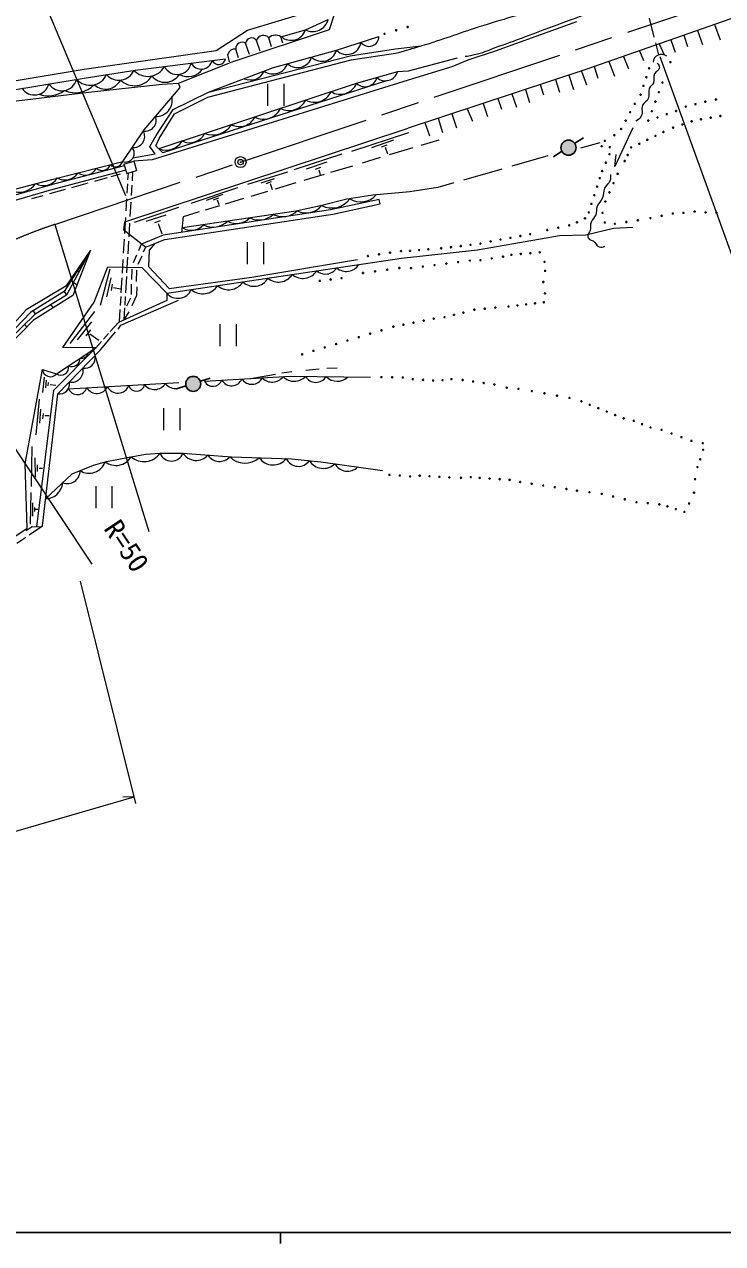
# Model space of a CAD drawing. Units: millimetres, scale not verified. Extents: x 40000 to 680000, y 20000 to 380000.
# Drawn here: x 144802 to 208068, y 204000 to 314516 of the extents above; entities that cross this region are included whole.
import ezdxf
from ezdxf.enums import TextEntityAlignment as Align

# ---------------------------------------------------------------- set-up
doc = ezdxf.new("R2010")
doc.units = ezdxf.units.MM
doc.header["$LTSCALE"] = 1000
doc.header["$PDMODE"] = 32
doc.header["$PDSIZE"] = 500
doc.linetypes.add('CHAIN', pattern=[18.5, 12, -1.5, 3.5, -1.5])
for name, color, linetype, lineweight in [('M-BGD', 7, 'Continuous', 13), ('M-BMK', 2, 'CHAIN', 13), ('M-BMK-SRVR', 3, 'Continuous', 13), ('M-STR-HTXT', 7, 'Continuous', 13), ('M-TTL-BAND', 7, 'Continuous', 25)]:
    doc.layers.add(name, color=color, linetype=linetype, lineweight=lineweight)
doc.styles.add('ＭＳ ゴシック', font='')
doc.styles.get('ＭＳ ゴシック').set_extended_font_data('MS Gothic')

msp = doc.modelspace()

# ---------------------------------------------------------------- hatches: boundary and pattern name
at = {"layer": 'M-BGD'}
for points in [[(194685, 303703, 0.97359), (193510, 303009, 0.01338), (193528, 302977, 0.41421), (194470, 302762, 0.41421)], [(160755, 282135, 0.97359), (159443, 281757, 0.01338), (159453, 281722, 0.41421), (160310, 281277, 0.41421)]]:
    msp.add_hatch(color=256, dxfattribs=at).paths.add_polyline_path(points)

# ---------------------------------------------------------------- linework, layer by layer
for p, q in [((165013, 314004), (171854, 316037)), ((172458, 314039), (172962, 315616)), ((211386, 315936), (195755, 310447)), ((201408, 315072), (201850, 313346)), ((162166, 312153), (165013, 314004)), ((163625, 311116), (172458, 314039)), ((168041, 313391), (170264, 314014)), ((170264, 314014), (172339, 314968)), ((194823, 314746), (187452, 312097)), ((205803, 313975), (206232, 312688)), ((207340, 314515), (207841, 313112)), ((165195, 311796), (164851, 312822)), ((166151, 312082), (165827, 313063)), ((167181, 312481), (166957, 313304)), ((168209, 312811), (168041, 313391)), ((173085, 312170), (176926, 313431)), ((201981, 312837), (202259, 311750)), ((203373, 313122), (203777, 312011)), ((204540, 313532), (204877, 312519)), ((150222, 310450), (162166, 312153)), ((161488, 308367), (174329, 311665)), ((163384, 311135), (163222, 311783)), ((164203, 311476), (163958, 312278)), ((167295, 310575), (173085, 312170)), ((174329, 311665), (178414, 312285)), ((174403, 311293), (178440, 311903)), ((178414, 312285), (180753, 312568)), ((187452, 312097), (184970, 311276)), ((200524, 312121), (200898, 311249)), ((202319, 312752), (202761, 311757)), ((154831, 310358), (163032, 311395)), ((158780, 309197), (163625, 311116)), ((161433, 307909), (174403, 311293)), ((161488, 308367), (167295, 310575)), ((183540, 310667), (179187, 309342)), ((184025, 311440), (179567, 310263)), ((184970, 311276), (183540, 310667)), ((196436, 310686), (196749, 309640)), ((197758, 311150), (198273, 309810)), ((199091, 311618), (199543, 310487)), ((142798, 309209), (150222, 310450)), ((142896, 308443), (150411, 309674)), ((150411, 309674), (154831, 310358)), ((178614, 310207), (174852, 309157)), ((179567, 310263), (178614, 310207)), ((195755, 310447), (179571, 305111)), ((192934, 309517), (193278, 308370)), ((194120, 309908), (194548, 308624)), ((195285, 310282), (195733, 309048)), ((143096, 307458), (150620, 308376)), ((150620, 308376), (157279, 309112)), ((155644, 304960), (158910, 308788)), ((179187, 309342), (156370, 302244)), ((174852, 309157), (156978, 303247)), ((157279, 309112), (158780, 309197)), ((177715, 309420), (157358, 302876)), ((158292, 306803), (161488, 308367)), ((158910, 308788), (158780, 309197)), ((166843, 309132), (166843, 307132)), ((168343, 307132), (168343, 309132)), ((190219, 308622), (190569, 307439)), ((191527, 309053), (191839, 308116)), ((158410, 306400), (161433, 307909)), ((186362, 307350), (186759, 306169)), ((187712, 307795), (188029, 306846)), ((188984, 308214), (189383, 307016)), ((156751, 304433), (158292, 306803)), ((157009, 304179), (158410, 306400)), ((183542, 306420), (183965, 305153)), ((184921, 306875), (185404, 305746)), ((153896, 296613), (179571, 305111)), ((181098, 305615), (181516, 304417)), ((182300, 306011), (182695, 304730)), ((199930, 305130), (198311, 301639)), ((153709, 302086), (155644, 304960)), ((156171, 303443), (156751, 304433)), ((156713, 303504), (157009, 304179)), ((174467, 303034), (179640, 304702)), ((176289, 303370), (178266, 304057)), ((180756, 303568), (182380, 304054)), ((156662, 302787), (156171, 303443)), ((157358, 302876), (156713, 303504)), ((177155, 303404), (177660, 303585)), ((177486, 303379), (177716, 302775)), ((177887, 302708), (180036, 303352)), ((196942, 303774), (195195, 303288)), ((147277, 300468), (153709, 302086)), ((147716, 300120), (153859, 301722)), ((153821, 301847), (154704, 302114)), ((153821, 301847), (154080, 300990)), ((154642, 302414), (156662, 302787)), ((156370, 302244), (154704, 302114)), ((154704, 302114), (154963, 301257)), ((169237, 301358), (173583, 302774)), ((170379, 301409), (172230, 302044)), ((172560, 301113), (174553, 301709)), ((175426, 301971), (177074, 302465)), ((192232, 302597), (188958, 301659)), ((198311, 301639), (198416, 302733)), ((153990, 301288), (147062, 299447)), ((151171, 300314), (152321, 300636)), ((152667, 300732), (153510, 300969)), ((154080, 300990), (154963, 301257)), ((154188, 300416), (154225, 301034)), ((154584, 300344), (154632, 301157)), ((165034, 300023), (168661, 301163)), ((170167, 300396), (171988, 300941)), ((171189, 301396), (171675, 301577)), ((171482, 301334), (171588, 300917)), ((188073, 301406), (184595, 300410)), ((142468, 299179), (145090, 299894)), ((143865, 299036), (147716, 300120)), ((145090, 299894), (147277, 300468)), ((147096, 299173), (148536, 299576)), ((149096, 299733), (150573, 300146)), ((154117, 299215), (154168, 300076)), ((154505, 299003), (154560, 299931)), ((159929, 298307), (164135, 299718)), ((166243, 300141), (167464, 300558)), ((166723, 300104), (167196, 300278)), ((167066, 300097), (167253, 299543)), ((167548, 299612), (169437, 300177)), ((182269, 299744), (179725, 299344)), ((183714, 300157), (182269, 299744)), ((147062, 299447), (143751, 298504)), ((145489, 298723), (146489, 299003)), ((154022, 297602), (154087, 298705)), ((154392, 297096), (154470, 298410)), ((161294, 298587), (162818, 299120)), ((161939, 298625), (162434, 298802)), ((162258, 298618), (162420, 298178)), ((163013, 298253), (164678, 298752)), ((165340, 298950), (166868, 299408)), ((174026, 298671), (171628, 298061)), ((176947, 298639), (172551, 297693)), ((176360, 299029), (174026, 298671)), ((179725, 299344), (176360, 299029)), ((177031, 298261), (176947, 298639)), ((154766, 296599), (158794, 297935)), ((172551, 297693), (157368, 295401)), ((157524, 295029), (172762, 297314)), ((169399, 297599), (159117, 296060)), ((159210, 297114), (160664, 297550)), ((161225, 297718), (162501, 298100)), ((171628, 298061), (169399, 297599)), ((172762, 297314), (177031, 298261)), ((153809, 295878), (153896, 296613)), ((153902, 295567), (153987, 297000)), ((154283, 295245), (154357, 296503)), ((155850, 296674), (157654, 297244)), ((156607, 296561), (157121, 296739)), ((156934, 296477), (157252, 295533)), ((159082, 295659), (159210, 297114)), ((155773, 294326), (153809, 295878)), ((157368, 295401), (155411, 294599)), ((185844, 294086), (193288, 295390)), ((193288, 295390), (195665, 295432)), ((195665, 295432), (198167, 296042)), ((198167, 296042), (199934, 296126)), ((150782, 294041), (148402, 290290)), ((150782, 294041), (148553, 290801)), ((150782, 294041), (148606, 289963)), ((150782, 294041), (149205, 289941)), ((153797, 293779), (153871, 295042)), ((154193, 293709), (154261, 294871)), ((155176, 294011), (155411, 294599)), ((155773, 294326), (155569, 293881)), ((155773, 294326), (157524, 295029)), ((156102, 294062), (156046, 292557)), ((156608, 294662), (156102, 294062)), ((164985, 294780), (164985, 292780)), ((166485, 292780), (166485, 294780)), ((178972, 293319), (185844, 294086)), ((153690, 291975), (153763, 293207)), ((154092, 292009), (154175, 293404)), ((154687, 292932), (154999, 293630)), ((155123, 292795), (155466, 293549)), ((157719, 290140), (178972, 293319)), ((165422, 291608), (174991, 293207)), ((149623, 292214), (149752, 292111)), ((151121, 289346), (152352, 292552)), ((151689, 289075), (152586, 292365)), ((152352, 292552), (155455, 292486)), ((154547, 291387), (154566, 292321)), ((154968, 291218), (154986, 292237)), ((155455, 292486), (157719, 290140)), ((156046, 292557), (157930, 290562)), ((148553, 290801), (144964, 288642)), ((149231, 291136), (149582, 290921)), ((152278, 289814), (152680, 291543)), ((152689, 290384), (152792, 290973)), ((152882, 290666), (153501, 290542)), ((153585, 290189), (153666, 291553)), ((153985, 290189), (154072, 291662)), ((154510, 290022), (154510, 290966)), ((154986, 289957), (155024, 290732)), ((157930, 290562), (165422, 291608)), ((148402, 290290), (145383, 288431)), ((149205, 289941), (145630, 287690)), ((148606, 289963), (145788, 288253)), ((148402, 290290), (148606, 289963)), ((153517, 289025), (153566, 289865)), ((153919, 289067), (153966, 289859)), ((154089, 289013), (154435, 289723)), ((154556, 289041), (154986, 289957)), ((157719, 290140), (157700, 289495)), ((144964, 288642), (143072, 286539)), ((145585, 288555), (145788, 288253)), ((147199, 289110), (147396, 288802)), ((148278, 285237), (151121, 289346)), ((148961, 285592), (151180, 288481)), ((157700, 289495), (153317, 287501)), ((153430, 287552), (153495, 288668)), ((153552, 287260), (158758, 289533)), ((153841, 287739), (153904, 288818)), ((153841, 287739), (154304, 288461)), ((145383, 288431), (143198, 286172)), ((145630, 287690), (143261, 285300)), ((145788, 288253), (143342, 285876)), ((149626, 285910), (150916, 287549)), ((153317, 287501), (152586, 286680)), ((162525, 287351), (162525, 285351)), ((164025, 285351), (164025, 287351)), ((144820, 287312), (145013, 287068)), ((150386, 286297), (150816, 286832)), ((150747, 286477), (151557, 285898)), ((151713, 285012), (153059, 286652)), ((152420, 286493), (151960, 285975)), ((153290, 286877), (153552, 287260)), ((147461, 281362), (151278, 285209)), ((147698, 282839), (151278, 285209)), ((151278, 285209), (148278, 285237)), ((151788, 285782), (151278, 285209)), ((147837, 281033), (151713, 285012)), ((144873, 274693), (146436, 283245)), ((146436, 283245), (147698, 282839)), ((168136, 282933), (169047, 283046)), ((170309, 283158), (171500, 283298)), ((172201, 283354), (173155, 283382)), ((146606, 282527), (146444, 281163)), ((146781, 282260), (146706, 281574)), ((146943, 282066), (146918, 281742)), ((147130, 281879), (147666, 281805)), ((148789, 281489), (158801, 282043)), ((161118, 282174), (168903, 282625)), ((165307, 282417), (167547, 282821)), ((168903, 282625), (176165, 282541)), ((145932, 268986), (147461, 281362)), ((146435, 269075), (147837, 281033)), ((146145, 280549), (145837, 277310)), ((146265, 279628), (146172, 278357)), ((157414, 279733), (157414, 277733)), ((158914, 277733), (158914, 279733)), ((146490, 279255), (146446, 278762)), ((146645, 279061), (147044, 279055)), ((145468, 276261), (145412, 272643)), ((145762, 275232), (145790, 273475)), ((152228, 274900), (154134, 275265)), ((154134, 275265), (155775, 275559)), ((155775, 275559), (157093, 275657)), ((157093, 275657), (159168, 275657)), ((159168, 275657), (163559, 275317)), ((163559, 275317), (169013, 275135)), ((145041, 268863), (144873, 274693)), ((145968, 274584), (145974, 273986)), ((146142, 274292), (146447, 274304)), ((149129, 273764), (151078, 274550)), ((151078, 274550), (152228, 274900)), ((169013, 275135), (171677, 274868)), ((171677, 274868), (177243, 274083)), ((146719, 271502), (149129, 273764)), ((145374, 272070), (145332, 269210)), ((151263, 272667), (151263, 270667)), ((152763, 270667), (152763, 272667)), ((145547, 271154), (145547, 269934)), ((145722, 270723), (145722, 270358)), ((145797, 270560), (146021, 270560)), ((142078, 266863), (145041, 268863)), ((144962, 268625), (145510, 269005)), ((145220, 268243), (146435, 269075)), ((145510, 269005), (146281, 268970)), ((144128, 267495), (144937, 268049))]:
    msp.add_line(p, q, dxfattribs=at)
at = {"layer": 'M-BGD', "lineweight": 25}
for p, q in [((194679, 303741), (195452, 304227)), ((192736, 302523), (193510, 303009)), ((160758, 282173), (161629, 282450)), ((158572, 281480), (159443, 281757))]:
    msp.add_line(p, q, dxfattribs=at)
for centre, radius in [((178487, 313972), 50), ((179533, 314281), 50), ((177440, 313663), 50), ((201408, 310530), 50), ((203340, 311091), 50), ((201152, 309735), 50), ((200895, 308941), 50), ((202299, 308375), 50), ((202624, 309241), 50), ((200116, 307316), 50), ((200639, 308146), 50), ((201973, 307509), 50), ((205617, 307289), 50), ((206501, 307513), 50), ((207470, 307708), 50), ((199700, 306554), 50), ((201648, 306644), 50), ((202174, 306084), 50), ((203012, 306376), 50), ((203851, 306667), 50), ((204733, 307065), 50), ((207859, 306210), 50), ((198869, 305030), 50), ((199285, 305792), 50), ((201336, 305793), 50), ((203588, 305154), 50), ((204425, 305443), 50), ((205263, 305732), 50), ((206107, 305906), 50), ((206983, 306058), 50), ((194107, 303340), 683), ((197400, 303959), 50), ((198255, 304478), 50), ((201250, 304047), 50), ((201978, 304405), 50), ((202707, 304762), 50), ((197105, 303469), 50), ((197848, 303385), 50), ((199787, 303362), 50), ((200521, 303690), 50), ((197486, 301985), 50), ((197816, 302743), 50), ((199198, 302128), 50), ((199464, 302675), 50), ((196945, 300581), 50), ((197157, 301227), 50), ((198562, 300966), 50), ((196694, 299804), 50), ((198188, 300128), 50), ((196444, 299027), 50), ((197439, 298453), 50), ((197814, 299291), 50), ((195943, 297473), 50), ((196193, 298250), 50), ((197192, 297436), 50), ((203562, 297369), 50), ((204523, 297438), 50), ((205538, 297546), 50), ((206536, 297474), 50), ((207507, 297445), 50), ((194174, 296302), 50), ((194872, 296578), 50), ((195602, 296939), 50), ((197400, 296559), 50), ((198311, 296447), 50), ((199349, 296599), 50), ((200387, 296752), 50), ((201528, 296959), 50), ((202545, 297164), 50), ((188848, 295171), 50), ((189744, 295334), 50), ((190640, 295497), 50), ((192177, 295883), 50), ((193175, 296093), 50), ((178927, 293968), 50), ((179745, 293982), 50), ((180574, 294057), 50), ((181402, 294132), 50), ((182571, 294212), 50), ((183459, 294320), 50), ((184346, 294429), 50), ((185234, 294537), 50), ((186122, 294645), 50), ((187055, 294845), 50), ((187951, 295008), 50), ((175930, 293526), 50), ((176929, 293673), 50), ((177928, 293821), 50), ((183036, 292835), 50), ((184103, 292971), 50), ((185170, 293107), 50), ((186134, 293135), 50), ((187151, 293300), 50), ((188167, 293464), 50), ((188934, 293624), 50), ((189789, 293701), 50), ((190644, 293777), 50), ((191499, 293853), 50), ((191938, 292990), 50), ((175479, 291982), 50), ((176580, 292133), 50), ((177680, 292283), 50), ((178781, 292434), 50), ((179836, 292427), 50), ((180902, 292563), 50), ((181969, 292699), 50), ((191985, 292177), 50), ((171574, 291266), 50), ((172558, 291391), 50), ((173541, 291516), 50), ((191826, 291167), 50), ((191975, 290130), 50), ((185575, 288654), 50), ((186525, 288750), 50), ((187476, 288845), 50), ((188677, 288946), 50), ((189475, 289040), 50), ((190273, 289133), 50), ((191071, 289226), 50), ((191869, 289319), 50), ((179146, 287300), 50), ((180061, 287480), 50), ((180977, 287661), 50), ((181893, 287841), 50), ((182876, 287982), 50), ((183729, 288181), 50), ((184582, 288380), 50), ((176132, 286477), 50), ((177158, 286787), 50), ((178230, 287120), 50), ((172026, 285234), 50), ((173052, 285545), 50), ((174079, 285855), 50), ((175105, 286166), 50), ((169973, 284612), 50), ((170999, 284923), 50), ((160104, 281928), 683), ((177164, 282540), 50), ((178128, 282523), 50), ((179093, 282506), 50), ((179995, 282358), 50), ((180918, 282299), 50), ((181842, 282240), 50), ((182693, 282265), 50), ((183500, 282355), 50), ((184516, 282278), 50), ((185470, 282142), 50), ((186425, 282007), 50), ((187379, 281872), 50), ((188510, 281585), 50), ((189568, 281474), 50), ((190791, 281278), 50), ((191927, 281071), 50), ((193063, 280863), 50), ((194199, 280656), 50), ((195273, 280347), 50), ((196039, 280038), 50), ((196804, 279730), 50), ((197570, 279421), 50), ((198336, 279113), 50), ((199101, 278804), 50), ((200023, 278581), 50), ((200782, 278275), 50), ((201541, 277970), 50), ((202540, 277763), 50), ((203444, 277430), 50), ((204348, 277096), 50), ((205251, 276763), 50), ((206280, 276548), 50), ((206299, 275959), 50), ((205786, 274387), 50), ((206042, 275095), 50), ((177885, 273688), 50), ((178823, 273616), 50), ((179760, 273543), 50), ((180623, 273611), 50), ((181516, 273558), 50), ((182410, 273505), 50), ((183303, 273452), 50), ((184365, 273418), 50), ((185247, 273483), 50), ((186053, 273404), 50), ((186960, 273348), 50), ((187867, 273292), 50), ((188774, 273235), 50), ((189718, 273040), 50), ((205584, 273294), 50), ((190768, 272879), 50), ((191817, 272718), 50), ((192867, 272558), 50), ((193917, 272397), 50), ((194876, 272248), 50), ((195998, 272106), 50), ((197119, 271965), 50), ((205481, 272070), 50), ((198149, 271721), 50), ((199206, 271460), 50), ((200263, 271200), 50), ((201290, 271119), 50), ((202331, 271008), 50), ((203068, 270835), 50), ((205035, 271090), 50), ((203838, 270580), 50), ((204608, 270326), 50)]:
    msp.add_circle(centre, radius, dxfattribs=at)
at = {"layer": 'M-BGD'}
for centre, radius, start, end in [((168984, 314411), 1340, 228.5573, 342.77516), ((170907, 315349), 1482, 244.26615, 345.08757), ((164542, 312323), 586, 58.27199, 184.43611), ((165387, 312748), 541, 35.54072, 172.18731), ((166464, 312844), 674, 42.99483, 161.07958), ((167551, 312698), 849, 54.74465, 134.45554), ((174009, 313092), 1306, 224.93871, 351.4286), ((176032, 313412), 895, 215.09431, 1.273), ((163869, 311616), 668, 82.35904, 165.46814), ((171769, 312539), 1366, 226.48392, 344.31372), ((202522, 311043), 754, 50.39396, 177.04683), ((155981, 311544), 1740, 223.72843, 330.81194), ((158655, 311252), 1282, 205.72102, 348.69774), ((160822, 311500), 1038, 208.78092, 345.63784), ((162404, 311519), 640, 205.55835, 348.86042), ((167337, 311420), 1392, 234.6607, 340.12855), ((169544, 311947), 1345, 228.06206, 342.73558), ((148189, 309882), 1386, 213.36415, 345.24834), ((150747, 310669), 1668, 223.11187, 334.80312), ((152161, 310142), 1499, 226.87954, 333.44613), ((153365, 310958), 1493, 221.99897, 335.58212), ((154781, 310788), 1835, 225.8108, 329.07444), ((157550, 310791), 1524, 218.38041, 328.0142), ((159626, 311458), 1670, 242.01191, 323.87472), ((165276, 310854), 1379, 246.03081, 335.61098), ((175672, 309987), 1119, 226.70765, 344.46748), ((177511, 310560), 1158, 228.93496, 342.24017), ((145718, 309484), 1362, 214.08378, 344.5287), ((146963, 310492), 2462, 249.83743, 306.76366), ((149396, 310776), 2453, 246.97107, 315.19279), ((171080, 309118), 1666, 241.82895, 334.76771), ((173409, 309809), 1625, 239.57922, 336.89664), ((156741, 307635), 1466, 267.46988, 11.56994), ((168770, 308415), 1705, 243.27437, 333.32229), ((155762, 305819), 980, 258.98772, 20.99475), ((166480, 307606), 1682, 241.70576, 334.89091), ((161851, 306560), 2065, 249.76464, 326.83203), ((164295, 306795), 1541, 242.37753, 334.21914), ((154688, 304361), 1016, 262.87499, 29.23044), ((157633, 304814), 1699, 247.33502, 329.26165), ((159775, 305312), 1526, 243.45343, 333.14323), ((153972, 302830), 789, 250.54755, 41.55788), ((151854, 302038), 772, 225.86448, 342.36958), ((153060, 302299), 683, 226.42183, 341.81223), ((148464, 301855), 1434, 241.51989, 326.71417), ((150318, 301958), 1105, 233.63637, 334.59769), ((144367, 301082), 1770, 244.32725, 325.8318), ((146542, 301357), 1454, 240.73314, 328.40437), ((172647, 299906), 2037, 243.23952, 324.14711), ((175279, 300287), 1854, 238.06093, 318.48939), ((166047, 298728), 1939, 244.81336, 312.21216), ((168205, 298978), 1890, 243.10408, 314.29611), ((170343, 299212), 1786, 242.72904, 320.95866), ((159893, 297416), 1562, 240.21292, 316.8126), ((161894, 298084), 1940, 243.61238, 313.41314), ((164020, 298189), 1709, 242.35895, 314.66657), ((167823, 292635), 1477, 229.69957, 327.31241), ((170034, 293030), 1536, 230.93448, 326.0775), ((172090, 293068), 1188, 228.90398, 328.10799), ((173966, 293491), 1363, 230.44444, 326.56754), ((160965, 291710), 1617, 230.0388, 326.97318), ((163312, 291980), 1520, 229.28077, 327.73121), ((165599, 292233), 1461, 226.71878, 330.29319), ((158718, 291006), 1322, 220.93584, 336.07614), ((149115, 284237), 737, 244.92433, 2.08822), ((149999, 284834), 589, 255.4122, 351.60035), ((150244, 284314), 974, 261.20837, 10.29193), ((147149, 283297), 715, 184.10994, 320.16987), ((148105, 283423), 712, 235.13326, 11.87929), ((149101, 283102), 1024, 257.40979, 14.09051), ((147998, 281917), 899, 259.65003, 11.85027), ((154969, 282008), 742, 196.96459, 349.36523), ((156598, 282530), 1115, 216.21439, 330.11542), ((158547, 282777), 1269, 219.24893, 276.35163), ((161885, 282580), 867, 207.84934, 338.77538), ((163576, 282791), 1028, 210.7255, 335.89922), ((165400, 282946), 1056, 213.00005, 333.62467), ((167244, 283305), 1221, 222.67586, 323.94886), ((169241, 283586), 1421, 224.69893, 316.59219), ((171212, 283149), 1082, 209.94739, 328.72535), ((173146, 283578), 1413, 224.47458, 314.19817), ((149606, 281855), 896, 204.06979, 342.26003), ((151366, 282101), 1044, 209.809, 336.52082), ((153269, 282147), 1052, 206.04331, 340.28651), ((153099, 276135), 1598, 232.41258, 329.59925), ((155640, 276638), 1753, 228.44947, 325.97661), ((158130, 276030), 1102, 199.78145, 340.21855), ((160363, 276402), 1409, 211.93173, 319.21492), ((162477, 276121), 1227, 211.39666, 319.74999), ((164793, 276654), 1913, 223.86142, 312.03566), ((167335, 276127), 1545, 215.34807, 320.82382), ((150659, 275382), 1553, 238.68829, 340.68296), ((169627, 275659), 1207, 204.91328, 325.40649), ((171899, 275786), 1515, 212.3952, 313.64836), ((174079, 275291), 1283, 207.92284, 316.01905), ((148693, 274047), 1159, 248.9819, 0.44291), ((146661, 273125), 1624, 272.04197, 354.33462)]:
    msp.add_arc(centre, radius, start, end, dxfattribs=at)
for points, knots in [([(184746, 311620), (185276, 311700), (185438, 311735), (185873, 311844), (186549, 312013), (186900, 312200), (187556, 312436), (189423, 313109), (190460, 313510), (192322, 314198), (193797, 314743), (194617, 315063), (196098, 315591), (197646, 316142), (198524, 316417), (200080, 316946), (201478, 317421), (202257, 317699), (203660, 318161), (204780, 318530), (205422, 318693), (206536, 319079), (207708, 319486), (208349, 319758), (209508, 320201), (211186, 320842), (212118, 321221), (213798, 321855), (215043, 322326), (215754, 322553), (216995, 323033), (218143, 323477), (218782, 323737), (219902, 324248), (220490, 324517), (220817, 324673), (221388, 324977), (222177, 325397), (222590, 325686), (223388, 326089), (223890, 326344), (224060, 326428), (224687, 326716)], [0, 0, 0, 0, 1, 1, 1, 2, 2, 2, 3, 3, 3, 4, 4, 4, 5, 5, 5, 6, 6, 6, 7, 7, 7, 8, 8, 8, 9, 9, 9, 10, 10, 10, 11, 11, 11, 12, 12, 12, 13, 13, 13, 14, 14, 14, 14]), ([(178440, 311903), (179558, 312209), (179852, 312300), (180753, 312568), (182843, 313191), (183973, 313666), (186053, 314321), (188288, 315025), (189556, 315371), (191801, 316045), (192912, 316379), (193544, 316538), (194647, 316900), (196470, 317498), (197473, 317889), (199287, 318512), (201092, 319132), (201662, 319324), (203914, 320083)], [0, 0, 0, 0, 1, 1, 1, 2, 2, 2, 3, 3, 3, 4, 4, 4, 5, 5, 5, 6, 6, 6, 6]), ([(202151, 310999), (202263, 310876), (202339, 310760), (202347, 310579), (202360, 310302), (202001, 310290), (201889, 310037), (201762, 309748), (201915, 309532), (201815, 309233), (201731, 308985), (201508, 308938), (201422, 308691), (201307, 308359), (201458, 308126), (201338, 307796), (201230, 307499), (200930, 307473), (200814, 307179), (200666, 306801), (200897, 306483), (200665, 306151), (200526, 305952), (200423, 305859), (200207, 305730)], [0, 0, 0, 0, 1, 1, 1, 2, 2, 2, 3, 3, 3, 4, 4, 4, 5, 5, 5, 6, 6, 6, 7, 7, 7, 8, 8, 8, 8]), ([(197916, 300901), (197935, 300690), (197925, 300589), (197878, 300397), (197797, 300060), (197520, 299982), (197374, 299668), (197225, 299350), (197321, 299113), (197187, 298789), (197054, 298469), (196837, 298364), (196710, 298041), (196593, 297745), (196689, 297533), (196570, 297238), (196458, 296958), (196258, 296873), (196149, 296593), (196042, 296316), (196160, 296120), (196075, 295836), (196017, 295645), (195866, 295576), (195850, 295378), (195838, 295225), (195903, 295123), (196019, 295022), (196120, 294934), (196222, 294962), (196336, 294892), (196593, 294733), (196592, 294410), (196888, 294349), (197086, 294309), (197216, 294335), (197402, 294405)], [0, 0, 0, 0, 1, 1, 1, 2, 2, 2, 3, 3, 3, 4, 4, 4, 5, 5, 5, 6, 6, 6, 7, 7, 7, 8, 8, 8, 9, 9, 9, 10, 10, 10, 11, 11, 11, 12, 12, 12, 12])]:
    msp.add_open_spline(points, degree=3, knots=knots, dxfattribs=at)
at = {"layer": 'M-BMK'}
for p, q in [((164389, 302032), (218109, 320054)), ((147555, 296384), (164389, 302032))]:
    msp.add_line(p, q, dxfattribs=at)
msp.add_arc((162802, 250936), 47937, 108.5462, 125.45957, dxfattribs=at)
at = {"layer": 'M-BMK-SRVR'}
msp.add_circle((164389, 302032), 500, dxfattribs=at)
msp.add_point((164389, 302032), dxfattribs=at)
at = {"layer": 'M-STR-HTXT'}
for p, q in [((153985, 298962), (145198, 319965)), ((202370, 311614), (214195, 278903)), ((147555, 296384), (156063, 268547)), ((134792, 289840), (150900, 265591)), ((154890, 243898), (149875, 264036)), ((129421, 237138), (154740, 244501)), ((154740, 244501), (153710, 244462))]:
    msp.add_line(p, q, dxfattribs=at)
at = {"layer": 'M-TTL-BAND'}
for p, q in [((40000, 205000), (579000, 205000)), ((168000, 205000), (168000, 204000))]:
    msp.add_line(p, q, dxfattribs=at)

# ---------------------------------------------------------------- texts
at = {"layer": 'M-STR-HTXT', "style": 'ＭＳ ゴシック'}
msp.add_text('R=50', height=1833, rotation=303.594, dxfattribs=at).set_placement((152850, 266436), align=Align.BOTTOM_CENTER)

doc.saveas('drawing.dxf')
